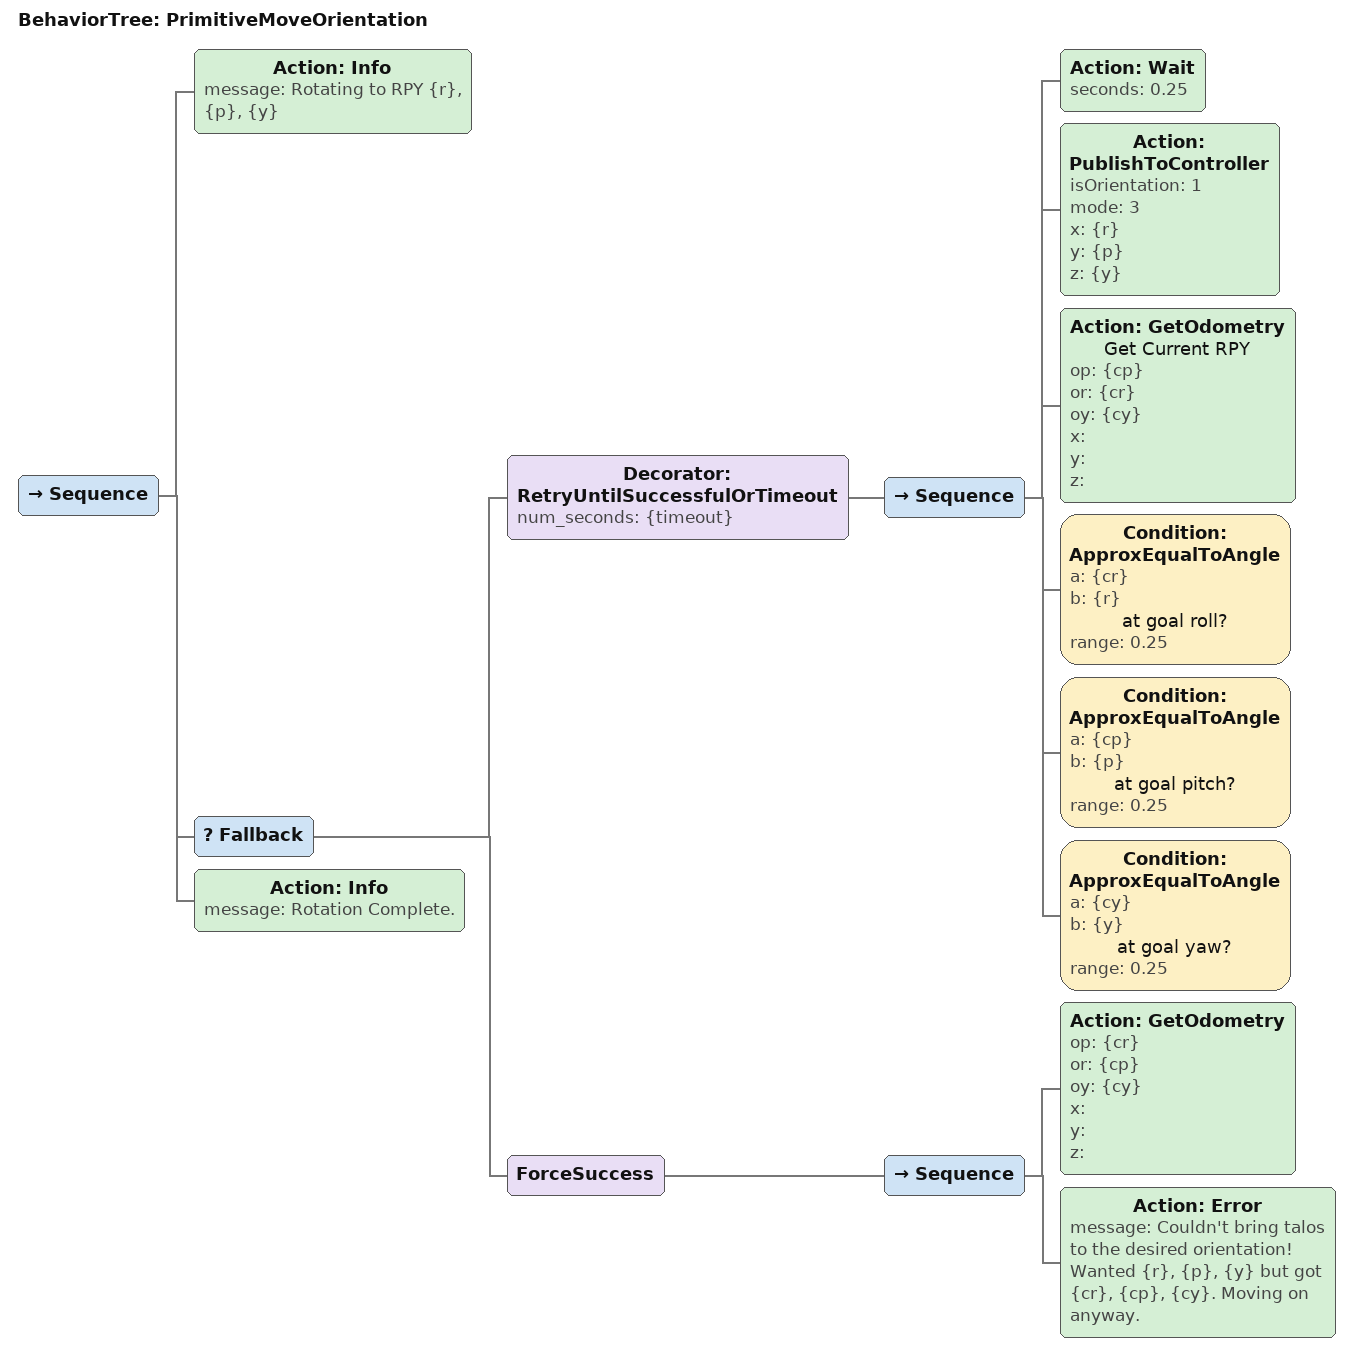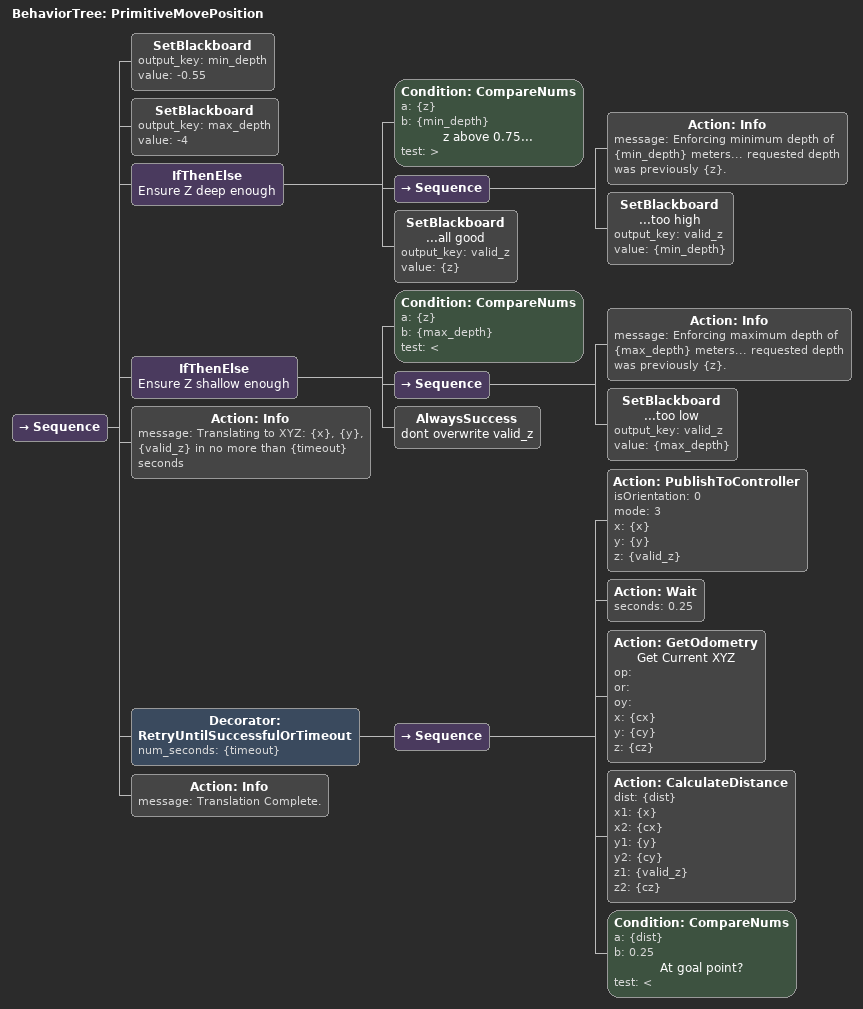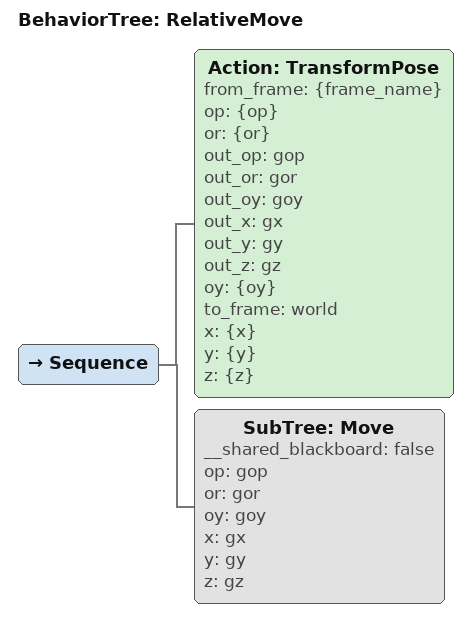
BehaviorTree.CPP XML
<BehaviorTree ID="PrimitiveMoveOrientation">
    <Sequence>
        <Action ID="Info" message="Rotating to RPY {r}, {p}, {y}"/>
        <Fallback>
            <Decorator ID="RetryUntilSuccessfulOrTimeout" num_seconds="{timeout}">
                <Sequence>
                    <Action ID="Wait" seconds="0.25"/>
                    <Action ID="PublishToController" isOrientation="1" mode="3" x="{r}" y="{p}" z="{y}"/>
                    <Action ID="GetOdometry" name="Get Current RPY" op="{cp}" or="{cr}" oy="{cy}" x="" y="" z=""/>
                    <Condition ID="ApproxEqualToAngle" a="{cr}" b="{r}" name="at goal roll?" range="0.25"/>
                    <Condition ID="ApproxEqualToAngle" a="{cp}" b="{p}" name="at goal pitch?" range="0.25"/>
                    <Condition ID="ApproxEqualToAngle" a="{cy}" b="{y}" name="at goal yaw?" range="0.25"/>
                </Sequence>
            </Decorator>
            <ForceSuccess>
                <Sequence>
                    <Action ID="GetOdometry" op="{cr}" or="{cp}" oy="{cy}" x="" y="" z=""/>
                    <Action ID="Error" message="Couldn't bring talos to the desired orientation! Wanted {r}, {p}, {y} but got {cr}, {cp}, {cy}. Moving on anyway."/>
                </Sequence>
            </ForceSuccess>
        </Fallback>
        <Action ID="Info" message="Rotation Complete."/>
    </Sequence>
</BehaviorTree>

<BehaviorTree ID="PrimitiveMovePosition">
    <Sequence>
        <SetBlackboard output_key="min_depth" value="-0.55"/>
        <SetBlackboard output_key="max_depth" value="-4"/>
        <IfThenElse name="Ensure Z deep enough">
            <Condition ID="CompareNums" a="{z}" b="{min_depth}" name="z above 0.75..." test=">"/>
            <Sequence>
                <Action ID="Info" message="Enforcing minimum depth of {min_depth} meters... requested depth was previously {z}."/>
                <SetBlackboard name="...too high" output_key="valid_z" value="{min_depth}"/>
            </Sequence>
            <SetBlackboard name="...all good" output_key="valid_z" value="{z}"/>
        </IfThenElse>
        <IfThenElse name="Ensure Z shallow enough">
            <Condition ID="CompareNums" a="{z}" b="{max_depth}" test="&lt;"/>
            <Sequence>
                <Action ID="Info" message="Enforcing maximum depth of {max_depth} meters... requested depth was previously {z}."/>
                <SetBlackboard name="...too low" output_key="valid_z" value="{max_depth}"/>
            </Sequence>
            <AlwaysSuccess name="dont overwrite valid_z"/>
        </IfThenElse>
        <Action ID="Info" message="Translating to XYZ: {x}, {y}, {valid_z} in no more than {timeout} seconds"/>
        <Decorator ID="RetryUntilSuccessfulOrTimeout" num_seconds="{timeout}">
            <Sequence>
                <Action ID="PublishToController" isOrientation="0" mode="3" x="{x}" y="{y}" z="{valid_z}"/>
                <Action ID="Wait" seconds="0.25"/>
                <Action ID="GetOdometry" name="Get Current XYZ" op="" or="" oy="" x="{cx}" y="{cy}" z="{cz}"/>
                <Action ID="CalculateDistance" dist="{dist}" x1="{x}" x2="{cx}" y1="{y}" y2="{cy}" z1="{valid_z}" z2="{cz}"/>
                <Condition ID="CompareNums" a="{dist}" b="0.25" name="At goal point?" test="&lt;"/>
            </Sequence>
        </Decorator>
        <Action ID="Info" message="Translation Complete."/>
    </Sequence>
</BehaviorTree>

<BehaviorTree ID="RelativeMove">
    <Sequence>
        <Action ID="TransformPose" from_frame="{frame_name}" op="{op}" or="{or}" out_op="gop" out_or="gor" out_oy="goy" out_x="gx" out_y="gy" out_z="gz" oy="{oy}" to_frame="world" x="{x}" y="{y}" z="{z}"/>
        <SubTree ID="Move" __shared_blackboard="false" op="gop" or="gor" oy="goy" x="gx" y="gy" z="gz"/>
    </Sequence>
</BehaviorTree>
